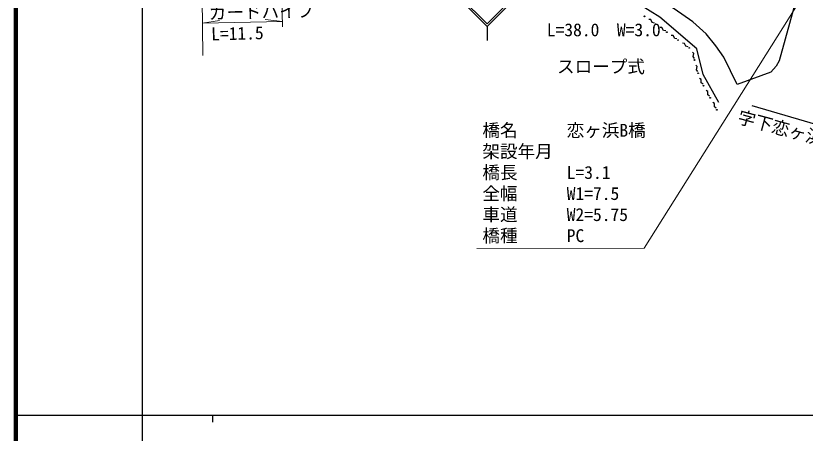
# Model space of a CAD drawing. Units: millimetres at full size, sheet at 1:1000; details may follow other scales. Extents: x -26383562 to 680000, y -222580654 to 380000.
# Drawn here: x 40000 to 152396, y 202409 to 261827 of the extents above; entities that cross this region are included whole.
import ezdxf
from ezdxf.enums import TextEntityAlignment as Align

# ---------------------------------------------------------------- set-up
doc = ezdxf.new("R2010")
doc.units = ezdxf.units.MM
doc.header["$LTSCALE"] = 1000
for name, color, linetype, lineweight in [('M-BGD', 7, 'Continuous', 25), ('M-BMK-ROW', 30, 'Continuous', 25), ('M-STR-HTXT', 7, 'Continuous', 13), ('M-STR-STRC', 7, 'Continuous', 25), ('M-TTL', 2, 'Continuous', 140), ('M-TTL-BAND', 7, 'Continuous', 25)]:
    doc.layers.add(name, color=color, linetype=linetype, lineweight=lineweight)
doc.layers.add('M-BMK-HTXT', color=7, linetype='Continuous')
doc.styles.add('ＭＳ ゴシック', font='')
doc.styles.get('ＭＳ ゴシック').set_extended_font_data('MS Gothic')

msp = doc.modelspace()

# ---------------------------------------------------------------- linework, layer by layer
at = {"layer": 'M-BGD'}
for points in [[(150997, 270271), (150874, 269399), (151017, 263800), (148665, 255432), (148254, 254673), (147515, 253794), (142692, 252061), (140787, 255949), (139694, 257562), (138309, 259276), (136417, 260979), (133721, 262839), (127060, 267066), (123561, 269234), (119471, 271479), (116108, 273217), (106390, 276997), (98964, 280454)], [(140090, 249470), (137850, 253469), (136968, 257141), (131692, 261641), (124810, 265945), (119919, 268666), (115841, 270768), (110827, 272674), (110034, 272971)], [(130933, 260790), (130620, 260860), (130403, 261278), (130128, 261294)], [(132529, 259664), (132216, 259733), (131998, 260152), (131723, 260168)], [(134125, 258537), (133812, 258607), (133594, 259025), (133319, 259041)], [(135720, 257411), (135408, 257480), (135190, 257898), (134915, 257914)], [(136620, 255768), (136425, 256022), (136526, 256482), (136325, 256671)], [(137122, 253880), (136927, 254134), (137028, 254594), (136827, 254783)], [(137845, 252091), (137595, 252290), (137582, 252762), (137342, 252897)], [(138785, 250378), (138534, 250578), (138522, 251049), (138282, 251184)], [(139724, 248666), (139474, 248865), (139462, 249337), (139222, 249472)]]:
    msp.add_lwpolyline(points, dxfattribs=at)
for centre in [(129504, 261752), (131100, 260626), (132696, 259499), (134292, 258373), (135887, 257246), (136643, 255535), (137145, 253647), (137923, 251869), (138863, 250157), (139802, 248445)]:
    msp.add_circle(centre, 50, dxfattribs=at)
at = {"layer": 'M-BMK-ROW'}
msp.add_line((158250, 245074), (144848, 249016), dxfattribs=at)
at = {"layer": 'M-STR-HTXT'}
for p, q in [((66424, 275935), (66637, 256154)), ((77724, 273930), (77974, 260264)), ((157845, 273847), (129466, 228745)), ((66588, 260757), (69012, 261141)), ((77960, 261021), (66588, 260757)), ((77960, 261021), (75522, 261306)), ((129466, 228745), (105630, 228716))]:
    msp.add_line(p, q, dxfattribs=at)
at = {"layer": 'M-STR-STRC'}
for p, q in [((102605, 264825), (107105, 260325)), ((102958, 264825), (107105, 260678)), ((107105, 260678), (111251, 264825)), ((107105, 260325), (111605, 264825)), ((107105, 260325), (107105, 258325))]:
    msp.add_line(p, q, dxfattribs=at)
at = {"layer": 'M-TTL'}
msp.add_line((40000, 380000), (40000, 20000), dxfattribs=at)
at = {"layer": 'M-TTL-BAND'}
for p, q in [((58000, 370000), (58000, 20000)), ((40000, 205000), (579000, 205000)), ((68000, 205000), (68000, 204000))]:
    msp.add_line(p, q, dxfattribs=at)

# ---------------------------------------------------------------- texts
at = {"layer": 'M-BMK-HTXT', "style": 'ＭＳ ゴシック'}
msp.add_text('字下恋ヶ浜', height=1833, rotation=344.882, dxfattribs=at).set_placement((142503, 246083), align=Align.BOTTOM_LEFT)
for s, p in [('橋名', (106438, 244061)), ('恋ヶ浜B橋', (118438, 244061)), ('架設年月', (106438, 241061)), ('橋長', (106438, 238061)), ('L=3.1', (118438, 238061)), ('全幅', (106438, 235061)), ('W1=7.5', (118438, 235061)), ('車道', (106438, 232061)), ('W2=5.75', (118438, 232061)), ('橋種', (106438, 229061)), ('PC', (118438, 229061))]:
    msp.add_text(s, height=1833, dxfattribs=at).set_placement(p, align=Align.BOTTOM_LEFT)
at = {"layer": 'M-STR-HTXT', "style": 'ＭＳ ゴシック'}
for s, p in [('ガードパイプ', (67548, 260780)), ('L=11.5', (67844, 257775))]:
    msp.add_text(s, height=1833, rotation=1.326, dxfattribs=at).set_placement(p, align=Align.BOTTOM_LEFT)
for s, p in [('L=38.0\u3000W=3.0', (115603, 258365)), ('スロープ式', (117065, 253132))]:
    msp.add_text(s, height=1833, dxfattribs=at).set_placement(p, align=Align.BOTTOM_LEFT)

doc.saveas('drawing.dxf')
